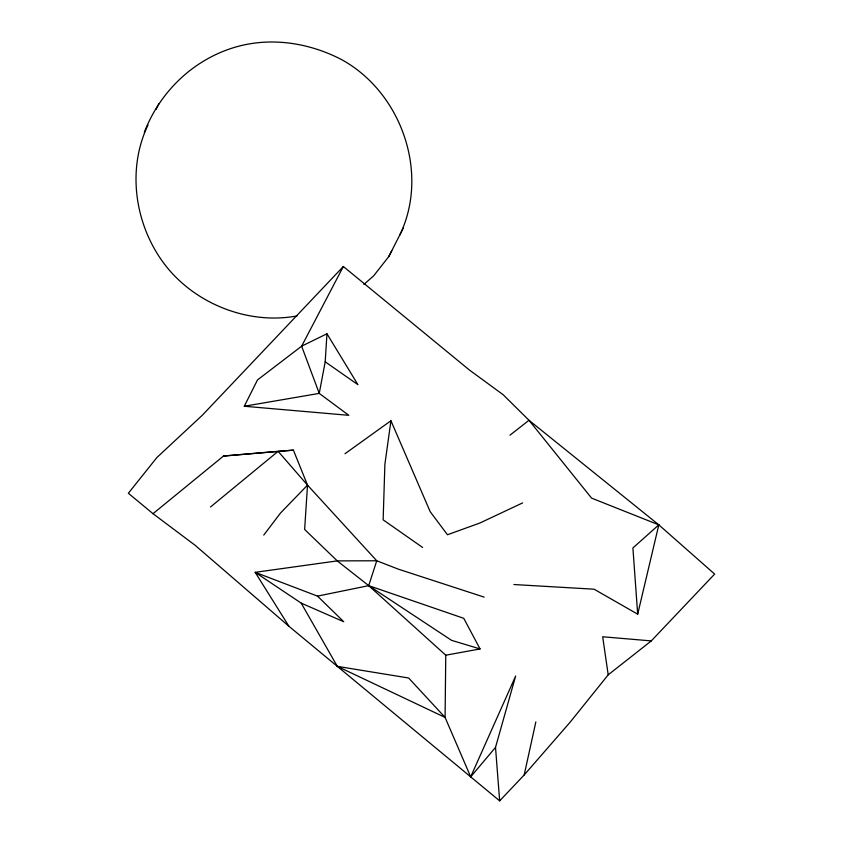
<?xml version="1.0" encoding="UTF-8"?>
<svg xmlns="http://www.w3.org/2000/svg" width="843" height="843" viewBox="0 0 843 843"><rect width="100%" height="100%" fill="white"/><g stroke="black" fill="none" stroke-linecap="round" stroke-linejoin="round"><path stroke-width="1.26" d="M210.497 506.991L278.116 451.332L293.396 450.141L307.516 485.136L304.639 529.457L337.253 560.89L368.707 585.643L445.768 655.201L445.083 717.414L470.689 776.846L495.515 747.393L515.653 676.012L470.689 776.846M244.28 406.252L319.244 393.386L325.208 361.826L326.958 333.765L301.636 346.188L257.494 379.94L244.28 406.252L348.791 415.314L319.244 393.386L301.636 346.188L343.343 266.493L469.498 370.088L503.176 394.735L528.993 420.278L658.815 524.852L714.643 574.072L651.281 640.912L608.203 674.832L570.258 722.04L524.188 774.97L499.657 800.85L288.928 626.275L195.133 545.295L153.004 513.682L128.357 493.26L156.893 457.517L202.299 415.262L343.343 266.493M344.998 453.724L390.941 420.752L384.882 464.367L383.144 519.836L422.617 547.465M524.188 774.97L535.842 721.924M513.903 584.526L594.094 589.204L637.687 614.178L658.815 524.852L591.596 498.129L528.993 420.278L509.941 435.199M147.989 125.059C125.691 171.519 135.681 229.928 168.41 269.065C199.106 305.461 250.108 324.703 297.084 315.914M399.782 235.049C429.782 172.973 401.247 91.929 341.088 59.337C309.402 43.046 272.447 37.071 237.737 46.47C194.701 58.188 160.296 90.875 144.322 132.277M155.987 109.474L158.969 103.573M363.87 284.418L373.691 275.809L388.802 256.535L391.784 250.634M388.802 256.535L403.439 227.831M263.754 535.094L280.54 512.987L307.516 485.136L278.116 451.332M658.815 524.852L632.903 547.961L637.687 614.178M153.004 513.682L223.5 456.042L276.81 451.437M522.639 502.902L479.909 523.008L447.464 534.747L430.183 511.669L390.941 420.752M288.928 626.275L255.187 572.334L317.516 596.127L368.707 585.643L463.745 618.309L480.067 648.941L445.768 655.201M223.5 456.042L293.396 450.141M651.281 640.912L602.682 636.76L608.203 674.832M337.295 666.349L408.634 678.004L445.083 717.414L337.295 666.349L301.204 603.124L255.187 572.334L337.253 560.89L376.747 560.774L398.149 569.088L484.156 597.118M480.067 648.941L451.595 640.353L368.707 585.643L376.747 560.774L307.516 485.136M301.204 603.124L343.744 621.744L317.516 596.127M325.208 361.826L357.917 384.671L326.958 333.765M495.515 747.393L499.657 800.85"/></g></svg>
